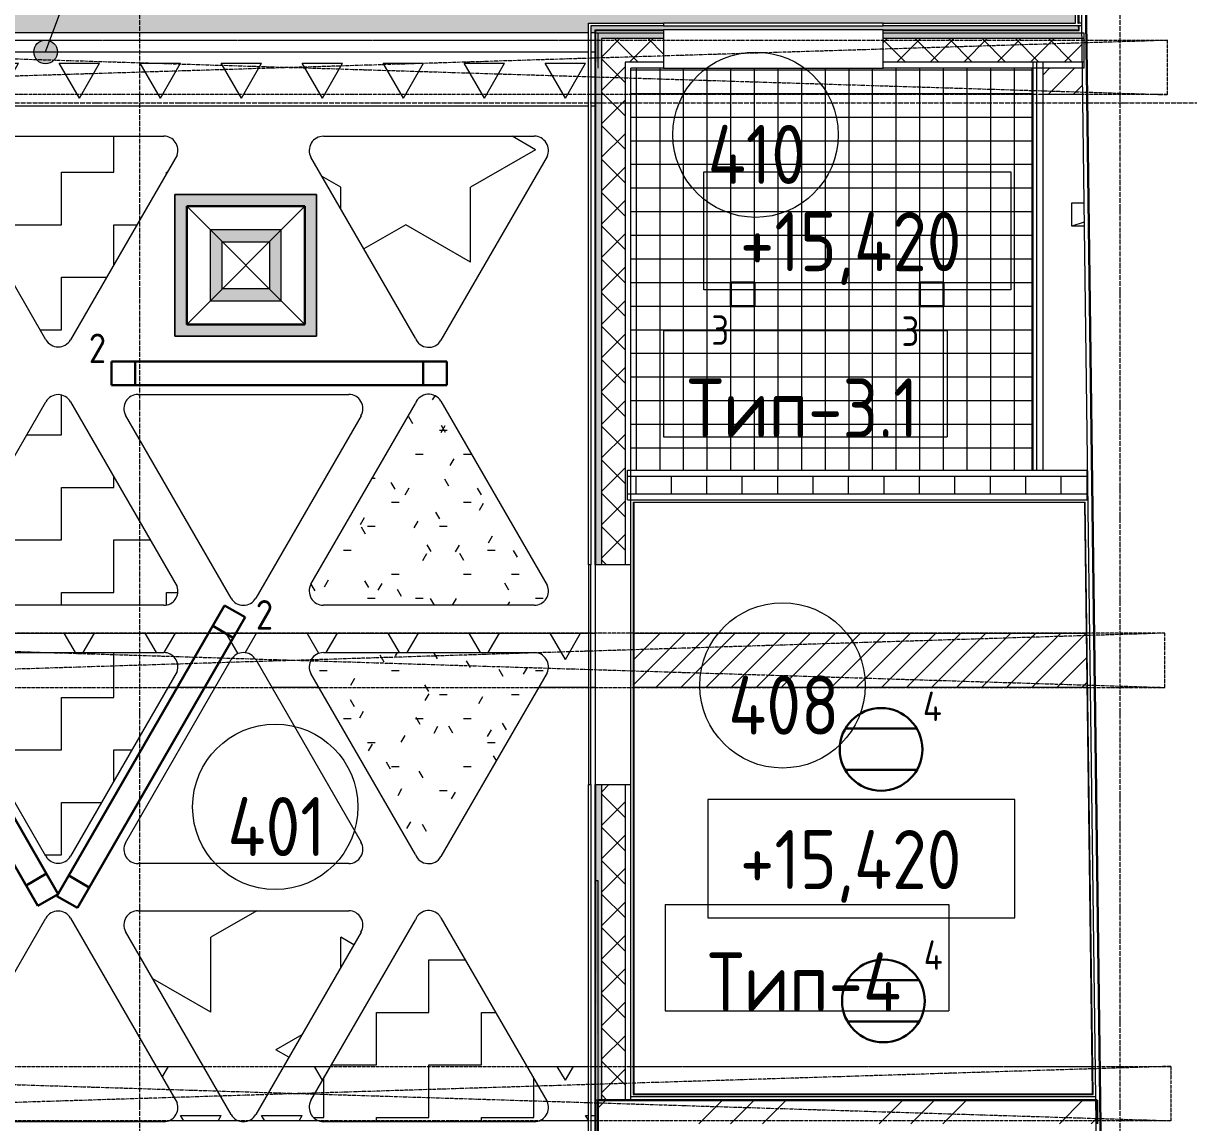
# Model space of a CAD drawing. Header units: millimetres. Extents: x -10051 to 73829, y -4843 to 44223.
# Drawn here: x 2506 to 7440, y 3978 to 8632 of the extents above; entities that cross this region are included whole.
import ezdxf

# ---------------------------------------------------------------- set-up
doc = ezdxf.new("R2010")
doc.units = ezdxf.units.MM
for name, pattern in [('ADSK_Линия сетки', [25, 20, -2.5, 0, -2.5]), ('ADSK_Штрих_ш3 п1_5', [4.5, 3, -1.5]), ('ADSK_Штрихпунктирная 2 точки_ш15 п1_5 п1_5 п1_5', [19.5, 15, -1.5, 0, -1.5, 0, -1.5])]:
    doc.linetypes.add(name, pattern=pattern)
for name, color, linetype, lineweight in [('Аннотация', 7, 'Continuous', 20), ('Каркас', 7, 'Continuous', 18), ('Марки', 7, 'Continuous', 20), ('Марки помещений', 7, 'Continuous', 20), ('Обобщенные модели', 7, 'Continuous', 18), ('Оси', 7, 'Continuous', 9), ('Отметки', 7, 'Continuous', 9), ('Потолки', 7, 'Continuous', 9), ('Потолки штриховка', 7, 'Continuous', 9), ('Стены внутренние', 7, 'Continuous', 18), ('Стены наружные', 7, 'Continuous', 18), ('Стены несущие', 7, 'Continuous', 30), ('Стены отделка', 7, 'Continuous', 30), ('Стены штриховка', 7, 'Continuous', 9), ('Узлы', 7, 'Continuous', 18)]:
    doc.layers.add(name, color=color, linetype=linetype, lineweight=lineweight)
doc.layers.add('Линии', color=7, linetype='Continuous', lineweight=9, true_color=0x00a600)
doc.styles.add('GOST Common_1', font='GOST_Common.ttf', dxfattribs={"width": 0.9, "height": 250})
doc.styles.add('GOST Common_2', font='GOST_Common.ttf', dxfattribs={"width": 0.9, "height": 250})
doc.styles.add('GOST Common_4', font='GOST_Common.ttf', dxfattribs={"width": 0.9, "height": 200})
doc.styles.add('GOST Common_B', font='', dxfattribs={"width": 0.9, "height": 250})
doc.styles.get('GOST Common_B').set_extended_font_data('GOST Common', bold=True)
pattern_1 = [(45, (0, 0), (-70.7107, 70.7107), []), (135, (0, 0), (-70.7107, -70.7107), [])]
pattern_2 = [(45, (0, 0), (-381.66, 381.66), []), (45, (134.94, 0), (0, 763.32), []), (45, (-134.94, 0), (0, 763.322), [])]
pattern_3 = [(45, (0, 0), (-53.033, 53.033), [])]
pattern_4 = [(0, (0, 0), (222.25, 222.25), [222.25, -222.25]), (90, (222.25, 0), (-222.25, 222.25), [222.25, -222.25])]
pattern_5 = [(0, (0, 0), (406.4, 101.6), [33.528, -271.272, 33.528, -271.272, -1625.6]), (0, (0, 0), (406.4, 101.6), [-609.6, 33.528, -576.072, 33.528, -271.272, -711.2]), (0, (0, 0), (406.4, 101.6), [-1524, 33.528, -169.672, 33.528, -474.472]), (120, (152.4, 50.8), (-291.1882, 301.1527), [33.528, -271.272, 33.528, -271.272, -1625.6]), (120, (152.4, 50.8), (-291.1882, 301.1527), [-609.6, 33.528, -576.072, 33.528, -271.272, -711.2]), (120, (152.4, 50.8), (-291.1882, 301.1527), [-1524, 33.528, -169.672, 33.528, -474.472]), (240, (203.2, 254), (-115.2118, -402.7527), [33.528, -271.272, 33.528, -271.272, -1625.6]), (240, (203.2, 254), (-115.2118, -402.7527), [-609.6, 33.528, -576.072, 33.528, -271.272, -711.2]), (240, (203.2, 254), (-115.2118, -402.7527), [-1524, 33.528, -169.672, 33.528, -474.472])]

# ---------------------------------------------------------------- blocks, each defined once
blk = doc.blocks.new('GM_Отверстие прямоугольное _в плите_ - Отверстие-3479558-План потолков 4-го этажа')
at = {"layer": 'Обобщенные модели'}
for p, q in [((-2, 50), (50, 50)), ((-2, 50), (50, 50)), ((-1.8, 32.7), (50, 50)), ((50, 50), (50, -50)), ((50, 50), (50, -50)), ((50, -50), (-0.7, -50)), ((50, -50), (-0.7, -50))]:
    blk.add_line(p, q, dxfattribs=at)
blk = doc.blocks.new('ADSK_Марка_Помещение_ОдноЗначение - Номер-159740-План потолков 4-го этажа')
at = {"layer": 'Марки помещений'}
blk.add_circle((0, 0), 3.5, dxfattribs=at)
blk = doc.blocks.new('Высотные отметки - Рамка-12095-План потолков 4-го этажа')
at = {"layer": 'Аннотация'}
for p, q in [((-6.5, 0), (-6.5, 5)), ((-6.5, 5), (6.5, 5)), ((6.5, 5), (6.5, 0)), ((6.5, 0), (-6.5, 0))]:
    blk.add_line(p, q, dxfattribs=at)
blk = doc.blocks.new('ADSK_Марка_Потолок - ADSK_Марка и Смещение от уровня-155896-План потолков 4-го этажа')
at = {"layer": 'Марки'}
for p, q in [((-6, 4.5), (-6, 0)), ((-6, 4.5), (6, 4.5)), ((6, 4.5), (6, 0)), ((-6, 0), (6, 0))]:
    blk.add_line(p, q, dxfattribs=at)

msp = doc.modelspace()

# ---------------------------------------------------------------- hatches: boundary and pattern name
at = {"layer": 'Марки'}
h = msp.add_hatch(color=256, dxfattribs=at)
edge = h.paths.add_edge_path()
edge.add_arc((2600.375, 8511), 50, 0, 360)
at = {"layer": 'Потолки штриховка', "lineweight": 18}
h = msp.add_hatch(dxfattribs=at)
h.set_pattern_fill('FP_25', color=256, style=0, pattern_type=2)
h.set_pattern_definition([(0, (0, 762), (762, 76.2), [7.62, -373.38, 7.62, -373.38]), (0, (76.2, 91.44), (762, 76.2), [7.62, -220.98, 7.62, -525.78]), (0, (152.4, 106.68), (762, 76.2), [7.62, -68.58, 7.62, -678.18]), (0, (457.2, 60.96), (762, 76.2), [7.62, -220.98, 7.62, -525.78]), (0, (533.4, 45.72), (762, 76.2), [7.62, -68.58, 7.62, -678.18])])
h.paths.add_polyline_path([(1484.449, 8592.011), (4898.531, 8592.011), (4898.531, 8632.011), (6960.881, 8632.011), (6956.754, 8950), (7149.565, 8950), (7149.565, 11958.783), (7043.494, 11958.783), (7043.494, 12223.783), (2703.915, 12223.783), (2703.915, 12233.783), (7043.494, 12233.783), (7043.494, 12251.783), (2699.954, 12251.783), (2699.941, 12253.783), (2697.937, 12254.361), (2694.312, 12814.342), (2676.312, 12814.342), (2679.916, 12257.627), (2669.916, 12257.563), (2666.311, 12814.342), (180, 12814.342), (180, 8635), (1108.065, 8635), (1108.065, 8625), (161.565, 8625), (161.565, 8607), (1194.565, 8607), (1194.565, 8605), (1196.565, 8605), (1196.565, 8592.011)])
h.paths.add_polyline_path([(1175.082, 8592.011), (1179.565, 8592.011), (1179.565, 8595), (140, 8594.97), (140, 8592.011), (325.246, 8592.011)])
h.paths.add_polyline_path([(6974.245, 8604.011), (6976.272, 8602.011), (6976.012, 8604.011)])
h.paths.add_polyline_path([(4926.531, 8592.011), (4926.531, 8602.011), (4928.531, 8602.011), (4928.531, 8604.011), (6974.245, 8604.011), (6973.882, 8622.011), (4908.531, 8622.011), (4908.531, 8592.011)])
h.paths.add_polyline_path([(159.565, 8605), (161.565, 8607), (159.565, 8607)])
h.paths.add_polyline_path([(6971.95, 8632.011), (6973.882, 8632.011), (6970.882, 8935), (6971.95, 8935), (6971.95, 8937), (7149.565, 8937), (7149.168, 8940), (6966.885, 8940), (6970.882, 8632.011)])
h.paths.add_polyline_path([(170, 8635), (170, 12814.342), (152, 12814.342), (152, 12286.928), (161.565, 12286.928), (161.565, 8635)])
h.paths.add_polyline_path([(149.565, 8726.809), (149.565, 8726.928), (140, 8726.831)])
h.paths.add_polyline_path([(7056.494, 12251.783), (7058.494, 12253.783), (7056.494, 12253.783)])
h.paths.add_polyline_path([(7058.494, 11968.783), (7149.565, 11968.783), (7149.565, 11971.783), (7058.494, 11971.783), (7058.494, 11973.783), (7056.494, 11973.783), (7056.494, 12251.783), (7053.494, 12251.783), (7053.494, 11968.783)])
at = {"layer": 'Потолки штриховка', "lineweight": 18, "true_color": 0x787878}
h = msp.add_hatch(dxfattribs=at)
h.set_pattern_fill('FP_50', color=8, style=0, pattern_type=2)
h.set_pattern_definition([(60, (0, 0), (-171.45, 296.96), [171.45, -171.45]), (120, (0, 0), (-342.9, 6e-05), [171.45, -171.45]), (0, (-85.72, 148.48), (171.45, 296.96), [171.45, -171.45])])
h.paths.add_polyline_path([(244.548, 2138.425), (732.993, 2138.425), (865.887, 2368.425), (244.548, 2368.425), (244.548, 2242.358)])
h.paths.add_polyline_path([(3157.315, 2138.425), (3205.95, 2138.425), (3073.211, 2368.425), (2873.211, 2368.425), (3005.95, 2138.425), (3100.615, 2138.425)])
h.paths.add_polyline_path([(3669.828, 2138.425), (3869.915, 2138.425), (4002.809, 2368.425), (3802.567, 2368.425), (3706.704, 2202.321)])
h.paths.add_polyline_path([(4898.531, 2138.425), (4898.531, 2368.425), (4442.684, 2368.425), (4575.423, 2138.425), (4723.366, 2138.425)])
h.paths.add_polyline_path([(4908.531, 2138.425), (4926.531, 2138.425), (4926.531, 2368.425), (4908.531, 2368.425), (4908.531, 2144.661)])
h.paths.add_polyline_path([(1437.488, 2138.425), (1637.488, 2138.425), (1504.75, 2368.425), (1304.75, 2368.425), (1377.506, 2242.358)])
h.paths.add_polyline_path([(2301.454, 2138.425), (2434.348, 2368.425), (2234.106, 2368.425), (2101.367, 2138.425), (2208.249, 2138.425)])
h.paths.add_polyline_path([(4701.712, 3986.533), (4898.531, 3986.533), (4898.531, 4216.533), (4637.597, 4216.533), (4723.366, 4067.918), (4728.006, 4053.618), (4728.945, 4038.614), (4726.124, 4023.847), (4719.719, 4010.245), (4710.134, 3998.663), (4697.97, 3989.828), (4689.646, 3986.533), (4697.97, 3986.533)])
h.paths.add_polyline_path([(2173.793, 3986.533), (2187.666, 3986.533), (2178.408, 3990.327), (2165.997, 3999.725), (2155.504, 4014.114), (2149.821, 4029.524), (2148.043, 4041.709), (2149.821, 4057.174), (2155.504, 4071.667), (2239.207, 4216.533), (1499.662, 4216.533), (1588.854, 4061.988), (1591.873, 4048.073), (1591.528, 4033.837), (1587.837, 4020.085), (1581.009, 4007.589), (1571.428, 3997.055), (1559.635, 3989.076), (1555.876, 3986.533), (2169.712, 3986.533)])
h.paths.add_polyline_path([(3746.869, 3986.533), (3756.127, 3986.533), (3746.869, 3990.327), (3734.459, 3999.725), (3723.965, 4014.114), (3718.282, 4029.524), (3716.505, 4041.709), (3718.282, 4057.174), (3723.965, 4071.667), (3807.668, 4216.533), (3607.654, 4216.533), (3489.855, 4012.42), (3481.537, 4001.242), (3470.864, 3992.285), (3459.413, 3986.533), (3723.965, 3986.533)])
h.paths.add_polyline_path([(3416.364, 3986.533), (3404.914, 3992.285), (3394.241, 4001.242), (3385.922, 4012.42), (3268.123, 4216.533), (3068.123, 4216.533), (3157.315, 4061.988), (3160.315, 4047.257), (3159.989, 4033.837), (3156.299, 4020.085), (3149.47, 4007.589), (3139.889, 3997.055), (3128.096, 3989.076), (3121.276, 3986.533), (3404.914, 3986.533)])
h.paths.add_polyline_path([(4908.531, 3986.533), (4926.531, 3986.533), (4926.531, 4216.533), (4908.531, 4216.533), (4908.531, 3989.878)])
h.paths.add_polyline_path([(619.205, 3986.533), (609.946, 3990.327), (597.536, 3999.725), (587.042, 4014.114), (581.36, 4029.524), (579.582, 4041.709), (581.36, 4057.174), (587.042, 4071.667), (670.746, 4216.533), (211.858, 4216.533), (212.952, 3986.533), (614.956, 3986.533)])
h.paths.add_polyline_path([(184.951, 3986.533), (202.952, 3986.533), (201.858, 4216.533), (183.862, 4215.616), (184.598, 4060.931)])
h.paths.add_polyline_path([(1591.873, 5820.533), (1749.529, 5820.533), (1817.461, 5938.241), (1825.78, 5949.418), (1836.452, 5958.376), (1848.903, 5964.63), (1862.461, 5967.844), (1876.544, 5967.808), (1889.952, 5964.63), (1902.403, 5958.376), (1913.076, 5949.418), (1921.394, 5938.241), (1989.319, 5820.533), (2189.282, 5820.533), (2155.504, 5878.993), (2149.821, 5893.486), (2148.043, 5908.952), (2150.29, 5924.356), (2156.411, 5938.67), (2169.604, 5953.667), (2178.408, 5960.334), (2192.813, 5966.237), (2208.249, 5968.25), (3100.615, 5968.25), (3114.754, 5966.56), (3128.096, 5961.585), (3139.889, 5953.606), (3149.47, 5943.072), (3157.315, 5926.788), (3159.989, 5916.823), (3159.989, 5900.996), (3157.315, 5888.673), (3117.99, 5820.533), (3317.99, 5820.533), (3385.922, 5938.241), (3394.241, 5949.418), (3404.914, 5958.376), (3417.364, 5964.63), (3430.922, 5967.844), (3444.856, 5967.844), (3458.413, 5964.63), (3470.864, 5958.376), (3481.537, 5949.418), (3489.855, 5938.241), (3557.78, 5820.533), (3757.743, 5820.533), (3723.965, 5878.993), (3718.282, 5893.486), (3716.505, 5908.952), (3718.752, 5924.356), (3724.873, 5938.67), (3734.459, 5950.936), (3746.869, 5960.334), (3761.274, 5966.237), (3776.71, 5968.25), (4669.076, 5968.25), (4683.991, 5966.366), (4697.97, 5960.833), (4710.134, 5951.998), (4719.719, 5940.416), (4726.124, 5926.814), (4728.945, 5912.047), (4728.006, 5897.043), (4723.366, 5882.743), (4687.464, 5820.533), (4898.531, 5820.533), (4898.531, 6050.533), (203.136, 6050.533), (204.23, 5820.533), (620.821, 5820.533), (587.042, 5878.993), (581.36, 5893.486), (579.582, 5908.952), (581.829, 5924.356), (587.95, 5938.67), (597.536, 5950.936), (609.946, 5960.334), (624.351, 5966.237), (639.788, 5968.25), (1532.154, 5968.25), (1546.292, 5966.56), (1559.635, 5961.585), (1571.428, 5953.606), (1581.009, 5943.072), (1588.854, 5926.788), (1591.528, 5916.823), (1591.873, 5902.588), (1587.837, 5886.911), (1549.529, 5820.533), (1590.507, 5820.533)])
h.paths.add_polyline_path([(4908.531, 5820.533), (4926.531, 5820.63), (4926.531, 6050.533), (4908.531, 6050.533), (4908.531, 5821.498)])
h.paths.add_polyline_path([(194.23, 5820.533), (193.136, 6050.533), (175.139, 6049.91), (176.23, 5820.533), (191.234, 5820.533)])
h.paths.add_polyline_path([(4908.531, 8281), (4926.531, 8281.734), (4926.531, 8511), (4908.531, 8511), (4908.531, 8282.836)])
h.paths.add_polyline_path([(4898.531, 8281), (4898.531, 8511), (1196.565, 8509.96), (1196.565, 8281), (4404.697, 8281)])
at = {"layer": 'Потолки штриховка', "lineweight": 18}
h = msp.add_hatch(dxfattribs=at)
h.set_pattern_fill('FP_39', color=256, style=0, pattern_type=2)
h.set_pattern_definition([(180, (9201.67, 7535.04), (1e-14, 100), []), (90, (9201.67, 7535.04), (100, -6e-15), [])])
h.paths.add_polyline_path([(5078.531, 6740.073), (6776.025, 6740.073), (6776.025, 8442.011), (5078.531, 8442.011), (5078.531, 8064.313)])
at = {"layer": 'Потолки штриховка', "lineweight": 18, "true_color": 0x787878}
h = msp.add_hatch(dxfattribs=at)
h.set_pattern_fill('FP_47', color=8, style=0, pattern_type=2)
h.set_pattern_definition(pattern_3)
h.paths.add_polyline_path([(6989.803, 8330), (6988.349, 8442.011), (6822.025, 8442.011), (6822.025, 8330), (6982.345, 8330)])
at = {"layer": 'Потолки штриховка', "lineweight": 18}
h = msp.add_hatch(dxfattribs=at)
h.set_pattern_fill('FP_64', color=256, style=0, pattern_type=2)
h.set_pattern_definition(pattern_4)
h.paths.add_polyline_path([(2660.734, 7262.619), (2674.323, 7265.817), (2686.806, 7272.069), (2697.506, 7281.037), (2705.969, 7292.451), (3157.315, 8074.511), (3160.335, 8088.427), (3159.989, 8102.662), (3156.299, 8116.415), (3149.47, 8128.91), (3139.889, 8139.444), (3128.096, 8147.423), (3114.754, 8152.398), (3100.615, 8154.088), (2208.249, 8154.088), (2192.813, 8152.075), (2178.408, 8146.172), (2165.997, 8136.774), (2155.504, 8122.385), (2149.821, 8106.975), (2148.043, 8094.791), (2149.821, 8079.325), (2155.803, 8064.313), (2601.946, 7292.234), (2610.293, 7281.037), (2620.74, 7272.206), (2633.553, 7265.817), (2646.773, 7262.648), (2656.361, 7262.628)])
h = msp.add_hatch(dxfattribs=at)
h.set_pattern_fill('STARS', color=256, scale=100, angle=90, style=0)
h.paths.add_polyline_path([(4224.766, 7260.521), (4239.621, 7263.014), (4253.388, 7269.13), (4265.197, 7278.482), (4274.305, 7290.48), (4723.366, 8068.581), (4728.006, 8082.881), (4728.945, 8097.886), (4726.124, 8112.652), (4719.719, 8126.254), (4710.134, 8137.836), (4697.97, 8146.671), (4683.991, 8152.204), (4669.076, 8154.088), (3776.71, 8154.088), (3761.274, 8152.075), (3746.869, 8146.172), (3734.459, 8136.774), (3723.965, 8122.385), (3718.282, 8106.975), (3716.505, 8094.791), (3718.282, 8079.325), (3724.264, 8064.313), (4172.966, 7286.378), (4183.014, 7275.155), (4195.541, 7266.788), (4209.757, 7261.805)])
h = msp.add_hatch(dxfattribs=at)
h.set_pattern_fill('FP_60', color=256, style=0, pattern_type=2)
h.set_pattern_definition(pattern_4)
h.paths.add_polyline_path([(3100.615, 6168.25), (3114.754, 6169.94), (3128.096, 6174.914), (3139.889, 6182.894), (3149.47, 6193.428), (3157.315, 6209.711), (3159.989, 6219.676), (3159.989, 6235.503), (3157.315, 6247.827), (2705.844, 7030.103), (2697.506, 7041.301), (2686.806, 7050.269), (2674.323, 7056.521), (2656.361, 7059.71), (2646.773, 7059.69), (2633.197, 7056.435), (2620.74, 7050.131), (2610.077, 7041.119), (2601.786, 7029.887), (2155.504, 6257.506), (2149.821, 6243.013), (2148.043, 6227.547), (2150.29, 6212.143), (2156.411, 6197.829), (2165.997, 6185.564), (2178.408, 6176.165), (2192.813, 6170.263), (2208.249, 6168.25), (2656.361, 6168.25)])
h = msp.add_hatch(dxfattribs=at)
h.set_pattern_fill('FP_61', color=256, style=0, pattern_type=2)
h.set_pattern_definition(pattern_5)
h.paths.add_polyline_path([(4669.076, 6168.25), (4683.991, 6170.133), (4697.97, 6175.667), (4710.134, 6184.502), (4719.719, 6196.084), (4726.124, 6209.685), (4728.945, 6224.452), (4728.006, 6239.457), (4723.366, 6253.757), (4274.305, 7031.858), (4265.197, 7043.856), (4253.388, 7053.208), (4239.621, 7059.323), (4224.766, 7061.817), (4209.757, 7060.532), (4195.541, 7055.55), (4183.014, 7047.183), (4170.838, 7031.858), (4166.03, 7022.588), (3723.965, 6257.506), (3718.282, 6243.013), (3716.505, 6227.547), (3718.752, 6212.143), (3724.873, 6197.829), (3734.459, 6185.564), (3746.869, 6176.165), (3761.274, 6170.263), (3776.71, 6168.25), (3821.919, 6168.25)])
at = {"layer": 'Потолки штриховка', "lineweight": 18, "true_color": 0x787878}
h = msp.add_hatch(dxfattribs=at)
h.set_pattern_fill('FP_47', color=8, style=0, pattern_type=2)
h.set_pattern_definition(pattern_3)
h.paths.add_polyline_path([(7010.371, 5820.533), (7007.386, 6050.533), (5090.531, 6050.533), (5090.531, 5820.533), (7002.343, 5820.533)])
at = {"layer": 'Потолки штриховка', "lineweight": 18}
h = msp.add_hatch(dxfattribs=at)
h.set_pattern_fill('FP_60', color=256, style=0, pattern_type=2)
h.set_pattern_definition(pattern_4)
h.paths.add_polyline_path([(2660.734, 5076.78), (2674.323, 5079.978), (2686.806, 5086.23), (2697.506, 5095.198), (2705.969, 5106.612), (3157.315, 5888.673), (3160.255, 5905.862), (3159.989, 5916.823), (3156.299, 5930.576), (3149.47, 5943.072), (3139.889, 5953.606), (3128.096, 5961.585), (3114.754, 5966.56), (3100.615, 5968.25), (2208.249, 5968.25), (2192.813, 5966.237), (2178.408, 5960.334), (2165.997, 5950.936), (2155.504, 5936.547), (2150.29, 5924.356), (2148.043, 5908.952), (2149.821, 5893.486), (2155.504, 5878.993), (2601.946, 5106.396), (2610.077, 5095.38), (2620.74, 5086.368), (2633.197, 5080.064), (2646.773, 5076.809), (2656.361, 5076.789)])
h = msp.add_hatch(dxfattribs=at)
h.set_pattern_fill('FP_46', color=256, style=0, pattern_type=2)
h.set_pattern_definition(pattern_5)
h.paths.add_polyline_path([(4224.766, 5074.682), (4239.621, 5077.176), (4253.388, 5083.292), (4265.197, 5092.643), (4274.305, 5104.642), (4723.366, 5882.743), (4728.059, 5897.877), (4728.945, 5912.047), (4726.124, 5926.814), (4719.719, 5940.416), (4710.134, 5951.998), (4697.97, 5960.833), (4683.991, 5966.366), (4669.076, 5968.25), (3776.71, 5968.25), (3761.274, 5966.237), (3746.869, 5960.334), (3734.459, 5950.936), (3723.965, 5936.547), (3718.282, 5921.137), (3716.505, 5908.952), (3718.282, 5893.486), (3724.163, 5878.65), (4172.966, 5100.539), (4183.014, 5089.316), (4195.541, 5080.95), (4209.757, 5075.967)])
h = msp.add_hatch(dxfattribs=at)
h.set_pattern_fill('STARS', color=256, scale=100, angle=90, style=0)
h.paths.add_polyline_path([(3430.922, 3982.817), (3444.856, 3982.817), (3459.413, 3986.533), (3470.864, 3992.285), (3481.537, 4001.242), (3489.855, 4012.42), (3935.73, 4784.999), (3941.708, 4799.541), (3943.419, 4817.692), (3941.704, 4830.707), (3935.688, 4845.228), (3926.119, 4857.696), (3913.649, 4867.264), (3899.127, 4873.278), (3883.544, 4875.33), (2991.741, 4875.33), (2976.56, 4873.341), (2962.368, 4867.611), (2950.088, 4858.475), (2939.413, 4844.048), (2934.285, 4832.551), (2931.791, 4817.45), (2933.199, 4802.209), (2938.419, 4787.821), (3385.922, 4012.42), (3394.241, 4001.242), (3404.914, 3992.285), (3417.364, 3986.031), (3424.142, 3984.424)])
h = msp.add_hatch(dxfattribs=at)
h.set_pattern_fill('FP_58', color=256, style=0, pattern_type=2)
h.set_pattern_definition(pattern_4)
h.paths.add_polyline_path([(4669.076, 3982.411), (4683.991, 3984.295), (4697.97, 3989.828), (4710.686, 3999.33), (4719.719, 4010.245), (4726.124, 4023.847), (4728.945, 4038.614), (4728.006, 4053.618), (4723.366, 4067.918), (4274.305, 4846.019), (4265.197, 4858.017), (4253.388, 4867.369), (4239.621, 4873.485), (4224.766, 4875.979), (4209.757, 4874.694), (4195.541, 4869.711), (4183.014, 4861.345), (4170.838, 4846.019), (4166.03, 4836.75), (3723.965, 4071.667), (3718.282, 4057.174), (3716.505, 4041.709), (3718.752, 4026.304), (3724.873, 4011.991), (3734.459, 3999.725), (3746.869, 3990.327), (3761.274, 3984.424), (3776.71, 3982.412), (3821.919, 3982.412)])
at = {"layer": 'Стены внутренние'}
h = msp.add_hatch(color=256, dxfattribs=at)
h.paths.add_polyline_path([(4938.531, 8567.011), (5216.031, 8567.011), (5216.031, 8592.011), (4938.531, 8592.011)])
h.paths.add_polyline_path([(6982.345, 8567.011), (6986.727, 8567.011), (6986.402, 8592.011), (6146.031, 8592.011), (6146.031, 8567.011), (6735.812, 8567.011)])
h = msp.add_hatch(color=256, dxfattribs=at)
h.paths.add_polyline_path([(4938.531, 4074), (4953.531, 4074), (4953.531, 5409.22), (4928.531, 5409.22), (4928.531, 5003.011), (4936.996, 4216.533)])
h.paths.add_polyline_path([(4928.531, 6339.22), (4953.531, 6339.22), (4953.531, 8567.011), (4928.531, 8567.011), (4928.555, 8467.011), (4938.531, 8467.011), (4938.531, 8442.011), (4928.531, 8442.011), (4928.531, 7031.858)])
at = {"layer": 'Стены внутренние', "lineweight": 9, "true_color": 0x0000ff}
h = msp.add_hatch(dxfattribs=at)
h.set_pattern_fill('FP_11', color=5, style=0, pattern_type=2)
h.set_pattern_definition(pattern_1)
h.paths.add_polyline_path([(4953.531, 8467.011), (5216.031, 8467.011), (5216.031, 8567.011), (4953.531, 8567.011), (4953.531, 8511)])
h.paths.add_polyline_path([(6153.034, 8467.011), (6988.012, 8467.998), (6986.402, 8567.011), (6146.031, 8567.011), (6146.031, 8467.011)])
h = msp.add_hatch(dxfattribs=at)
h.set_pattern_fill('FP_11', color=5, style=0, pattern_type=2)
h.set_pattern_definition(pattern_1)
h.paths.add_polyline_path([(4978.531, 4074), (5053.531, 4074), (5053.531, 5409.22), (4953.531, 5409.22), (4953.531, 4074)])
h.paths.add_polyline_path([(4987.476, 6339.22), (5053.531, 6339.22), (5053.531, 8467.011), (4953.531, 8467.011), (4953.531, 6339.22)])
at = {"layer": 'Стены внутренние', "lineweight": 9}
h = msp.add_hatch(dxfattribs=at)
h.set_pattern_fill('FP_12', color=256, style=0, pattern_type=2)
h.set_pattern_definition([(0, (0, 0), (0, 150), []), (90, (0, 0), (-150, 9e-15), [])])
h.paths.add_polyline_path([(7002.343, 6640.073), (7008.531, 6640.073), (7008.531, 6715.073), (5063.531, 6715.073), (5063.531, 6640.073), (6982.345, 6640.073)])
h = msp.add_hatch(dxfattribs=at)
h.set_pattern_fill('FP_1', color=256, style=0, pattern_type=2)
h.set_pattern_definition(pattern_2)
h.paths.add_polyline_path([(5038.531, 521.098), (5038.513, 939.308), (4938.531, 939.308), (4938.531, 521.098), (4987.476, 521.098)])
h.paths.add_polyline_path([(5038.513, 2009.308), (5038.531, 2009.308), (5038.531, 4074), (4938.531, 4074), (4938.531, 2009.308), (4987.476, 2009.308)])
h = msp.add_hatch(dxfattribs=at)
h.set_pattern_fill('FP_1', color=256, style=0, pattern_type=2)
h.set_pattern_definition(pattern_2)
h.paths.add_polyline_path([(6982.345, 3974), (7046.337, 3974), (7045.039, 4074), (5038.531, 4074), (5038.531, 3974), (6153.034, 3974)])
at = {"layer": 'Узлы', "true_color": 0x939393}
h = msp.add_hatch(color=252, dxfattribs=at)
h.paths.add_polyline_path([(3147.74, 7307.449), (3747.74, 7307.449), (3747.74, 7907.449), (3147.74, 7907.449), (3147.74, 7357.449)])
h.paths.add_polyline_path([(3197.74, 7357.449), (3197.74, 7857.449), (3697.74, 7857.449), (3697.74, 7357.449)])
h.paths.add_polyline_path([(3597.74, 7457.449), (3597.74, 7757.449), (3297.74, 7757.449), (3297.74, 7457.449), (3547.74, 7457.449)])
h.paths.add_polyline_path([(3347.74, 7507.449), (3347.74, 7707.449), (3547.74, 7707.449), (3547.74, 7507.449)])

# ---------------------------------------------------------------- linework, layer by layer
at = {"layer": 'Каркас', "color": 8, "linetype": 'ADSK_Штрих_ш3 п1_5', "lineweight": 9, "true_color": 0x808080}
for p, q in [((1196.507, 8560), (4898.531, 8560)), ((4908.531, 8560), (4926.531, 8560)), ((5090.531, 4216.533), (7031.281, 4216.533))]:
    msp.add_line(p, q, dxfattribs=at)
at = {"layer": 'Линии', "color": 7, "linetype": 'ADSK_Штрихпунктирная 2 точки_ш15 п1_5 п1_5 п1_5'}
for p, q in [((7350.56, 8560), (-50, 8330)), ((-50, 8560), (7350.56, 8330)), ((-50, 8560), (7350.56, 8560)), ((7350.56, 8330), (7350.56, 8560)), ((7350.56, 8330), (-50, 8330)), ((-0.435, 6050.533), (7339.344, 5820.533)), ((7339.344, 6050.533), (-0.435, 5820.533)), ((7339.344, 6050.533), (-0.435, 6050.533)), ((7339.344, 5820.533), (7339.344, 6050.533)), ((-0.435, 5820.533), (7339.344, 5820.533)), ((-0.435, 4216.533), (7364.272, 3986.533)), ((7364.272, 4216.533), (-0.435, 3986.533)), ((-0.435, 4216.533), (7364.272, 4216.533)), ((7364.272, 4216.533), (7364.272, 3986.533)), ((7364.272, 3986.533), (-0.435, 3986.533))]:
    msp.add_line(p, q, dxfattribs=at)
at = {"layer": 'Линии', "color": 7, "lineweight": 18}
for p, q in [((3147.74, 7907.449), (3747.74, 7907.449)), ((3147.74, 7307.449), (3147.74, 7907.449)), ((3747.74, 7907.449), (3747.74, 7307.449)), ((3197.74, 7857.449), (3697.74, 7357.449)), ((3697.74, 7857.449), (3197.74, 7357.449)), ((3747.74, 7307.449), (3147.74, 7307.449))]:
    msp.add_line(p, q, dxfattribs=at)
at = {"layer": 'Линии', "color": 7}
for p, q in [((3747.74, 7907.449), (3147.74, 7907.449)), ((3147.74, 7907.449), (3147.74, 7307.449)), ((3747.74, 7307.449), (3747.74, 7907.449)), ((3197.74, 7357.449), (3197.74, 7857.449)), ((3197.74, 7857.449), (3697.74, 7857.449)), ((3697.74, 7857.449), (3697.74, 7357.449)), ((3297.74, 7757.449), (3297.74, 7457.449)), ((3597.74, 7757.449), (3297.74, 7757.449)), ((3597.74, 7457.449), (3597.74, 7757.449)), ((3347.74, 7707.449), (3547.74, 7707.449)), ((3347.74, 7507.449), (3347.74, 7707.449)), ((3547.74, 7707.449), (3547.74, 7507.449)), ((3547.74, 7507.449), (3347.74, 7507.449)), ((3297.74, 7457.449), (3597.74, 7457.449)), ((3697.74, 7357.449), (3197.74, 7357.449)), ((3147.74, 7307.449), (3747.74, 7307.449))]:
    msp.add_line(p, q, dxfattribs=at)
at = {"layer": 'Линии', "color": 5, "lineweight": 30, "true_color": 0x0000ff}
for p, q in [((3697.74, 7857.449), (3197.74, 7857.449)), ((3197.74, 7857.449), (3197.74, 7357.449)), ((3697.74, 7357.449), (3697.74, 7857.449)), ((5501.665, 7535.037), (5601.665, 7535.037)), ((5501.665, 7535.037), (5501.665, 7435.037)), ((5601.665, 7535.037), (5601.665, 7435.037)), ((6301.665, 7535.037), (6401.665, 7535.037)), ((6301.665, 7535.037), (6301.665, 7435.037)), ((6401.665, 7535.037), (6401.665, 7435.037)), ((5601.665, 7435.037), (5501.665, 7435.037)), ((6401.665, 7435.037), (6301.665, 7435.037)), ((3197.74, 7357.449), (3697.74, 7357.449)), ((2879.082, 7200.101), (2879.082, 7100.101)), ((4299.082, 7200.101), (2879.082, 7200.101)), ((2979.082, 7200.101), (2979.082, 7100.101)), ((4199.082, 7100.101), (4199.082, 7200.101)), ((4299.082, 7100.101), (4299.082, 7200.101)), ((2879.082, 7100.101), (4299.082, 7100.101)), ((2654.261, 4946.221), (1944.469, 6176.097)), ((2648.609, 4937.806), (3358.401, 6167.682)), ((3358.401, 6167.682), (3445.012, 6117.697)), ((1857.858, 6126.112), (2567.65, 4896.235)), ((3445.012, 6117.697), (2735.22, 4887.821)), ((3308.416, 6081.071), (3395.027, 6031.086)), ((6288.52, 5646.871), (5986.463, 5646.871)), ((6289.565, 5471.871), (5985.418, 5471.871)), ((2517.665, 4982.846), (2604.276, 5032.832)), ((2785.206, 4974.432), (2698.595, 5024.417)), ((2567.65, 4896.235), (2654.261, 4946.221)), ((2735.22, 4887.821), (2648.609, 4937.806)), ((6298.145, 4582.125), (5996.088, 4582.125)), ((6299.19, 4407.125), (5995.043, 4407.125))]:
    msp.add_line(p, q, dxfattribs=at)
for centre in [(6137.491, 5558.466), (6147.117, 4493.719)]:
    msp.add_circle(centre, 175, dxfattribs=at)
at = {"layer": 'Марки'}
msp.add_line((2600.375, 8511), (3200.463, 10125.863), dxfattribs=at)
msp.add_circle((2600.375, 8511), 50, dxfattribs=at)
at = {"layer": 'Оси', "linetype": 'ADSK_Линия сетки'}
for p, q in [((2999.565, -3698.875), (2999.565, 44222.998)), ((7149.565, -3698.875), (7149.565, 21707.143)), ((-9251.096, 8295), (56004.853, 8295))]:
    msp.add_line(p, q, dxfattribs=at)
at = {"layer": 'Отметки', "lineweight": 20}
msp.add_line((5953.677, 4845.84), (6053.916, 4845.84), dxfattribs=at)
at = {"layer": 'Потолки'}
for p, q in [((4898.531, 8592.011), (1196.56, 8592.011)), ((4926.656, 8592.011), (4908.399, 8592.011)), ((1196.426, 8511), (4898.531, 8511)), ((4908.531, 8511), (4926.531, 8511)), ((6776.025, 8442.011), (6776.025, 6740.073)), ((6989.803, 8330), (6822.025, 8330)), ((4898.531, 8281), (1196.565, 8281)), ((4926.531, 8281), (4908.531, 8281)), ((2208.249, 8154.088), (3100.615, 8154.088)), ((3776.71, 8154.088), (4669.076, 8154.088)), ((2601.786, 7292.451), (2155.504, 8064.832)), ((3157.315, 8074.511), (2705.844, 7292.234)), ((4166.03, 7299.749), (3723.965, 8064.832)), ((4723.366, 8068.581), (4274.305, 7290.48)), ((2991.741, 7061.169), (3883.544, 7061.169)), ((2155.504, 6257.506), (2601.786, 7029.887)), ((2705.844, 7030.103), (3157.315, 6247.827)), ((3723.965, 6257.506), (4166.03, 7022.588)), ((4274.305, 7031.858), (4723.366, 6253.757)), ((3385.922, 6198.258), (2938.419, 6973.66)), ((3935.73, 6970.838), (3489.855, 6198.258)), ((3100.615, 6168.25), (2208.249, 6168.25)), ((4669.076, 6168.25), (3776.71, 6168.25)), ((203.136, 6050.533), (4898.531, 6050.533)), ((4908.531, 6050.533), (4926.531, 6050.533)), ((5090.531, 6050.533), (7007.386, 6050.533)), ((2208.249, 5968.25), (3100.615, 5968.25)), ((2938.419, 5162.84), (3385.922, 5938.241)), ((3489.855, 5938.241), (3935.73, 5165.662)), ((3776.71, 5968.25), (4669.076, 5968.25)), ((2601.786, 5106.612), (2155.504, 5878.993)), ((3157.315, 5888.673), (2705.844, 5106.396)), ((4166.03, 5113.911), (3723.965, 5878.993)), ((4723.366, 5882.743), (4274.305, 5104.642)), ((3317.99, 5820.533), (3117.99, 5820.533)), ((3757.743, 5820.533), (3557.78, 5820.533)), ((4898.531, 5820.533), (4687.464, 5820.533)), ((4926.531, 5820.533), (4908.531, 5820.533)), ((7010.371, 5820.533), (5090.531, 5820.533)), ((3883.544, 5075.33), (2991.741, 5075.33)), ((2155.504, 4071.667), (2601.786, 4844.048)), ((2705.844, 4844.265), (3157.315, 4061.988)), ((2991.741, 4875.33), (3883.544, 4875.33)), ((3723.965, 4071.667), (4166.03, 4836.75)), ((4274.305, 4846.019), (4723.366, 4067.918)), ((3385.922, 4012.42), (2938.419, 4787.821)), ((3935.73, 4784.999), (3489.855, 4012.42)), ((3068.123, 4216.533), (3268.123, 4216.533)), ((3607.654, 4216.533), (3807.668, 4216.533)), ((4637.597, 4216.533), (4898.531, 4216.533)), ((4908.531, 4216.533), (4926.531, 4216.533)), ((3100.615, 3982.411), (2208.249, 3982.411)), ((3416.364, 3986.533), (3121.276, 3986.533)), ((3756.127, 3986.533), (3459.413, 3986.533)), ((4669.076, 3982.411), (3776.71, 3982.411)), ((4898.531, 3986.533), (4689.646, 3986.533)), ((4926.531, 3986.533), (4908.531, 3986.533))]:
    msp.add_line(p, q, dxfattribs=at)
for centre, radius, start, end in [((3100.615, 8094.1), 59.989, 340.941267, 90), ((3776.71, 8093.875), 60.213, 90, 208.837922), ((4669.076, 8094.1), 59.989, 334.824834, 90), ((2653.877, 7322.226), 60, 209.751947, 330.009687), ((4222.338, 7320.471), 60, 200.204164, 330.009687), ((2653.877, 7000.112), 60, 29.990313, 150.248053), ((2991.741, 7001.144), 59.989, 90, 207.268426), ((3883.544, 7000.955), 60.213, 330.009687, 90), ((4222.338, 7001.866), 60, 29.990313, 159.795836), ((3100.615, 6228.238), 59.989, 270, 19.058733), ((3776.71, 6228.463), 60.213, 151.162078, 270), ((4669.076, 6228.238), 59.989, 270, 25.175166), ((3437.889, 6228.25), 60, 209.990313, 330.009687), ((3100.615, 5908.261), 59.989, 340.941267, 90), ((3437.889, 5908.25), 60, 29.990313, 150.009687), ((3776.71, 5908.036), 60.213, 90, 208.837922), ((4669.076, 5908.261), 59.989, 334.824834, 90), ((2991.741, 5135.355), 59.989, 152.731574, 270), ((3883.544, 5135.544), 60.213, 270, 29.990313), ((2653.877, 5136.387), 60, 209.751947, 330.009687), ((4222.338, 5134.633), 60, 200.204164, 330.009687), ((2653.877, 4814.274), 60, 29.990313, 150.248053), ((2991.741, 4815.305), 59.989, 90, 207.268426), ((3883.544, 4815.117), 60.213, 330.009687, 90), ((4222.338, 4816.028), 60, 29.990313, 159.795836), ((3100.615, 4042.4), 59.989, 270, 19.058733), ((3776.71, 4042.625), 60.213, 151.162078, 270), ((4669.076, 4042.4), 59.989, 270, 25.175166), ((3437.889, 4042.411), 60, 209.990313, 330.009687)]:
    msp.add_arc(centre, radius, start, end, dxfattribs=at)
at = {"layer": 'Стены внутренние'}
for p, q in [((6146.031, 8632.011), (5216.031, 8632.011)), ((5216.031, 8622.011), (6146.031, 8622.011)), ((5216.031, 8442.011), (6146.031, 8442.011)), ((4898.531, 6339.22), (4898.531, 5409.22)), ((4908.531, 5409.22), (4908.531, 6339.22))]:
    msp.add_line(p, q, dxfattribs=at)
at = {"layer": 'Стены наружные'}
for p, q in [((6146.031, 8604.011), (5216.031, 8604.011)), ((6782.025, 6747.573), (6776.025, 6747.573)), ((4926.531, 6339.22), (4926.531, 5409.22))]:
    msp.add_line(p, q, dxfattribs=at)
at = {"layer": 'Стены несущие'}
for p, q in [((7087.192, 2367.242), (7002.343, 8904.915)), ((4938.531, 4074), (7051.95, 4074)), ((4938.531, 4074), (4938.531, 2009.308)), ((7051.95, 4074), (7051.95, 3974))]:
    msp.add_line(p, q, dxfattribs=at)
at = {"layer": 'Стены отделка', "lineweight": 9}
for p, q in [((6960.881, 8632.011), (6956.754, 8950)), ((6966.885, 8940), (6970.882, 8632.011)), ((6973.882, 8632.011), (6969.95, 8935)), ((6982.081, 8925), (7091.15, 521.106)), ((7002.343, 8904.915), (7111.148, 521.365)), ((4898.531, 6339.22), (4898.531, 8632.011)), ((4898.531, 8632.011), (5216.031, 8632.011)), ((4908.531, 8622.011), (4908.531, 6339.22)), ((5216.031, 8622.011), (4908.531, 8622.011)), ((4926.531, 6339.22), (4926.531, 8604.011)), ((4928.531, 8604.011), (5216.031, 8604.011)), ((4928.531, 8592.011), (4938.531, 8592.011)), ((4938.531, 8592.011), (4938.531, 8442.011)), ((5216.031, 8632.011), (5216.031, 8622.011)), ((5216.031, 8604.011), (5216.031, 8442.011)), ((6146.031, 8622.011), (6146.031, 8632.011)), ((6146.031, 8632.011), (6960.881, 8632.011)), ((6974.012, 8622.011), (6146.031, 8622.011)), ((6146.031, 8442.011), (6146.031, 8604.011)), ((6146.031, 8604.011), (6974.245, 8604.011)), ((6970.882, 8632.011), (6973.882, 8632.011)), ((6974.245, 8604.011), (6974.012, 8622.011)), ((6986.402, 8592.011), (6996.403, 8592.011)), ((6996.403, 8592.011), (6996.403, 8442.011)), ((5216.031, 8442.011), (5078.531, 8442.011)), ((5078.531, 4074), (5078.531, 8442.011)), ((6996.403, 8442.011), (6146.031, 8442.011)), ((6782.025, 6740.073), (6782.025, 8467.011)), ((6822.025, 8467.011), (6822.025, 6740.073)), ((5063.531, 6615.073), (5063.531, 6740.073)), ((5063.531, 6740.073), (7008.531, 6740.073)), ((7008.531, 6740.073), (7008.531, 6615.073)), ((5063.531, 6615.073), (7012.06, 6615.073)), ((5090.531, 6603.073), (5090.531, 4100)), ((7000.214, 6603.073), (5090.531, 6603.073)), ((7032.7, 4100), (7000.214, 6603.073)), ((4908.531, 6339.22), (4898.531, 6339.22)), ((5078.531, 6339.22), (4926.531, 6339.22)), ((4898.531, 2009.308), (4898.531, 5409.22)), ((4898.531, 5409.22), (4908.531, 5409.22)), ((4908.531, 5409.22), (4908.531, 2009.308)), ((4926.531, 5409.22), (5078.531, 5409.22)), ((4926.531, 2009.308), (4926.531, 5409.22)), ((4928.531, 5003.011), (4938.531, 5003.011)), ((4938.531, 5003.011), (4938.531, 4074)), ((5090.531, 4100), (7032.7, 4100)), ((4938.531, 4074), (4928.531, 4074)), ((7044.857, 4088), (5078.531, 4088))]:
    msp.add_line(p, q, dxfattribs=at)
at = {"layer": 'Стены штриховка'}
for p, q in [((6975.882, 8632.011), (6971.924, 8937)), ((4926.531, 8604.011), (4928.531, 8604.011)), ((4926.531, 8602.011), (5216.031, 8602.011)), ((4928.531, 8604.011), (4928.531, 6339.22)), ((4938.531, 8592.011), (5216.031, 8592.011)), ((6146.031, 8602.011), (6976.272, 8602.011)), ((6146.031, 8592.011), (6986.402, 8592.011)), ((6985.883, 8632.011), (6973.882, 8632.011)), ((6986.013, 8622.011), (6974.012, 8622.011)), ((6976.272, 8602.011), (6976.012, 8622.011)), ((5216.031, 8567.011), (4953.531, 8567.011)), ((4953.531, 8567.011), (4953.531, 6339.22)), ((6996.403, 8567.011), (6146.031, 8567.011)), ((5216.031, 8467.011), (5053.531, 8467.011)), ((5053.531, 8467.011), (5053.531, 6339.22)), ((6996.403, 8467.011), (6146.031, 8467.011)), ((6795.025, 8467.011), (6795.025, 6740.073)), ((5063.531, 6715.073), (7008.531, 6715.073)), ((5063.531, 6640.073), (7008.531, 6640.073)), ((5088.531, 6605.073), (5088.531, 4098)), ((5088.531, 6605.073), (7002.189, 6605.073)), ((7034.727, 4098), (7002.189, 6605.073)), ((4928.531, 5409.22), (4928.531, 2009.308)), ((4953.531, 5409.22), (4953.531, 4074)), ((5053.531, 5409.22), (5053.531, 4074)), ((5088.531, 4098), (7034.727, 4098))]:
    msp.add_line(p, q, dxfattribs=at)

# ---------------------------------------------------------------- block references
at = {"layer": 'Марки', "xscale": 99.99999999999993, "yscale": 99.99999999999993, "zscale": 99.99999999999993}
for p in [(5816.74, 6881.755), (5823.692, 4451.405)]:
    msp.add_blockref('ADSK_Марка_Потолок - ADSK_Марка и Смещение от уровня-155896-План потолков 4-го этажа', p, dxfattribs=at)
at = {"layer": 'Марки помещений', "xscale": 99.99999999999993, "yscale": 99.99999999999993, "zscale": 99.99999999999993}
for p in [(5606.005, 8160.481), (5720.16, 5829.281), (3572.874, 5315.272)]:
    msp.add_blockref('ADSK_Марка_Помещение_ОдноЗначение - Номер-159740-План потолков 4-го этажа', p, dxfattribs=at)
at = {"layer": 'Обобщенные модели', "rotation": 180}
msp.add_blockref('GM_Отверстие прямоугольное _в плите_ - Отверстие-3479558-План потолков 4-го этажа', (6995, 7822.74), dxfattribs=at)
at = {"layer": 'Отметки', "lineweight": 20, "xscale": 99.99999999999993, "yscale": 99.99999999999993, "zscale": 99.99999999999993}
msp.add_blockref('Высотные отметки - Рамка-12095-План потолков 4-го этажа', (6036.48, 7503.418), dxfattribs=at)
at = {"layer": 'Отметки', "lineweight": 20, "extrusion": (0, 0, -1), "xscale": 99.99999999999993, "yscale": 99.99999999999993, "zscale": 99.99999999999993}
msp.add_blockref('Высотные отметки - Рамка-12095-План потолков 4-го этажа', (-6053.916, 4845.84), dxfattribs=at)

# ---------------------------------------------------------------- texts
at = {"layer": 'Аннотация', "lineweight": 9, "char_height": 125, "width": 175.5, "attachment_point": 5, "line_spacing_factor": 1.022766, "style": 'GOST Common_4'}
for s, insert in [('\\pt180,360,540,720,900,1080,1260,1440,1620,1800,1980,2160,2340,2520,2700,2880,3060,3240,3420,3600,3780,3960,4140,4320,4500,4680,4860,5040,5220,5400,5580,5760;3 ', (5456.526, 7333.057)), ('\\pt180,360,540,720,900,1080,1260,1440,1620,1800,1980,2160,2340,2520,2700,2880,3060,3240,3420,3600,3780,3960,4140,4320,4500,4680,4860,5040,5220,5400,5580,5760;3 ', (6262.031, 7328.669)), ('\\pt180,360,540,720,900,1080,1260,1440,1620,1800,1980,2160,2340,2520,2700,2880,3060,3240,3420,3600,3780,3960,4140,4320,4500,4680,4860,5040,5220,5400,5580,5760;2 ', (2819.876, 7256.216)), ('\\pt180,360,540,720,900,1080,1260,1440,1620,1800,1980,2160,2340,2520,2700,2880,3060,3240,3420,3600,3780,3960,4140,4320,4500,4680,4860,5040,5220,5400,5580,5760;2 ', (3527.053, 6127.958)), ('\\pt180,360,540,720,900,1080,1260,1440,1620,1800,1980,2160,2340,2520,2700,2880,3060,3240,3420,3600,3780,3960,4140,4320,4500,4680,4860,5040,5220,5400,5580,5760;4 ', (6354.675, 5740.911)), ('\\pt180,360,540,720,900,1080,1260,1440,1620,1800,1980,2160,2340,2520,2700,2880,3060,3240,3420,3600,3780,3960,4140,4320,4500,4680,4860,5040,5220,5400,5580,5760;4 ', (6358.247, 4687.564))]:
    msp.add_mtext(s, dxfattribs=dict(at, insert=insert))
at = {"layer": 'Марки', "lineweight": 9, "char_height": 250, "attachment_point": 5, "line_spacing_factor": 1.022766, "style": 'GOST Common_B'}
for s, insert, width in [('\\pt1143,2286,3429,4572,5715,6858,8001,9144,10287,11430,12573,13716,14859,16002,17145,18288,19431,20574,21717,22860,24003,25146,26289,27432,28575,29718,30861,32004,33147,34290,35433,36576;Тип-3.1', (5806.559, 7003.91), 833.4), ('\\pt1143,2286,3429,4572,5715,6858,8001,9144,10287,11430,12573,13716,14859,16002,17145,18288,19431,20574,21717,22860,24003,25146,26289,27432,28575,29718,30861,32004,33147,34290,35433,36576;Тип-4', (5813.061, 4573.561), 857.7)]:
    msp.add_mtext(s, dxfattribs=dict(at, insert=insert, width=width))
at = {"layer": 'Марки помещений', "lineweight": 9, "char_height": 250, "attachment_point": 5, "line_spacing_factor": 1.022766, "style": 'GOST Common_1'}
for s, insert, width in [('\\pt450,900,1350,1800,2250,2700,3150,3600,4050,4500,4950,5400,5850,6300,6750,7200,7650,8100,8550,9000,9450,9900,10350,10800,11250,11700,12150,12600,13050,13500,13950,14400;410', (5611.398, 8076.899), 458.1), ('\\pt450,900,1350,1800,2250,2700,3150,3600,4050,4500,4950,5400,5850,6300,6750,7200,7650,8100,8550,9000,9450,9900,10350,10800,11250,11700,12150,12600,13050,13500,13950,14400;408', (5725.553, 5745.7), 505.8), ('\\pt450,900,1350,1800,2250,2700,3150,3600,4050,4500,4950,5400,5850,6300,6750,7200,7650,8100,8550,9000,9450,9900,10350,10800,11250,11700,12150,12600,13050,13500,13950,14400;401', (3578.267, 5231.69), 458.1)]:
    msp.add_mtext(s, dxfattribs=dict(at, insert=insert, width=width))
at = {"layer": 'Отметки', "lineweight": 20, "char_height": 250, "width": 1191.74462, "attachment_point": 1, "line_spacing_factor": 1.022761, "style": 'GOST Common_2'}
for insert in [(5539.92, 7832.69), (5539.829, 5217.087)]:
    msp.add_mtext('+15,420', dxfattribs=dict(at, insert=insert))

doc.saveas('drawing.dxf')
